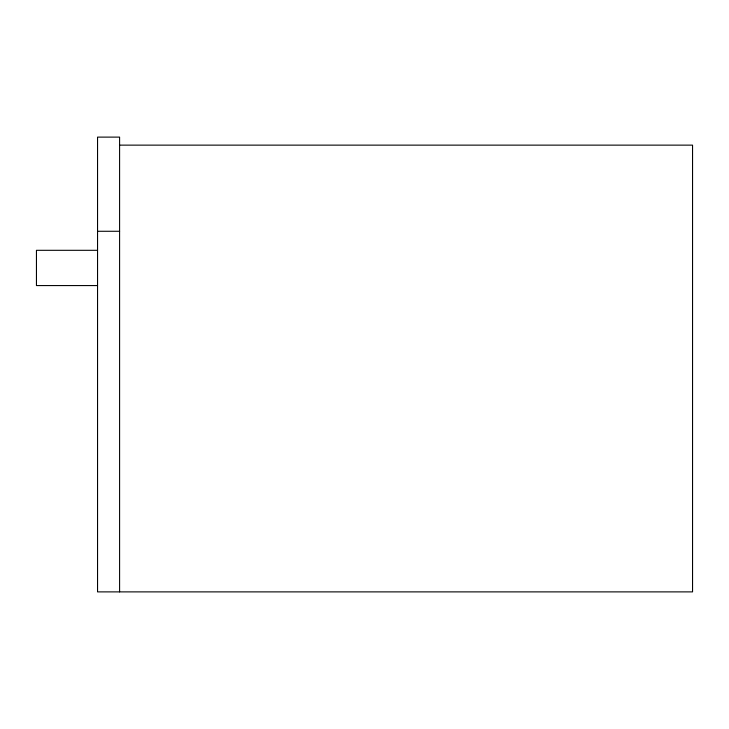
<?xml version="1.0" encoding="UTF-8"?>
<svg xmlns="http://www.w3.org/2000/svg" width="729" height="729" viewBox="0 0 729 729"><rect width="100%" height="100%" fill="white"/><g stroke="black" fill="none" stroke-linecap="round" stroke-linejoin="round"><path stroke-width="1.09" d="M119.592 145.135L692.55 145.135L692.55 591.884L97.549 591.884L97.549 137.116L119.592 137.116L119.592 591.884M97.549 231.275L119.592 231.275M97.549 250.311L36.45 250.311L36.45 285.568L97.549 285.568"/></g></svg>
